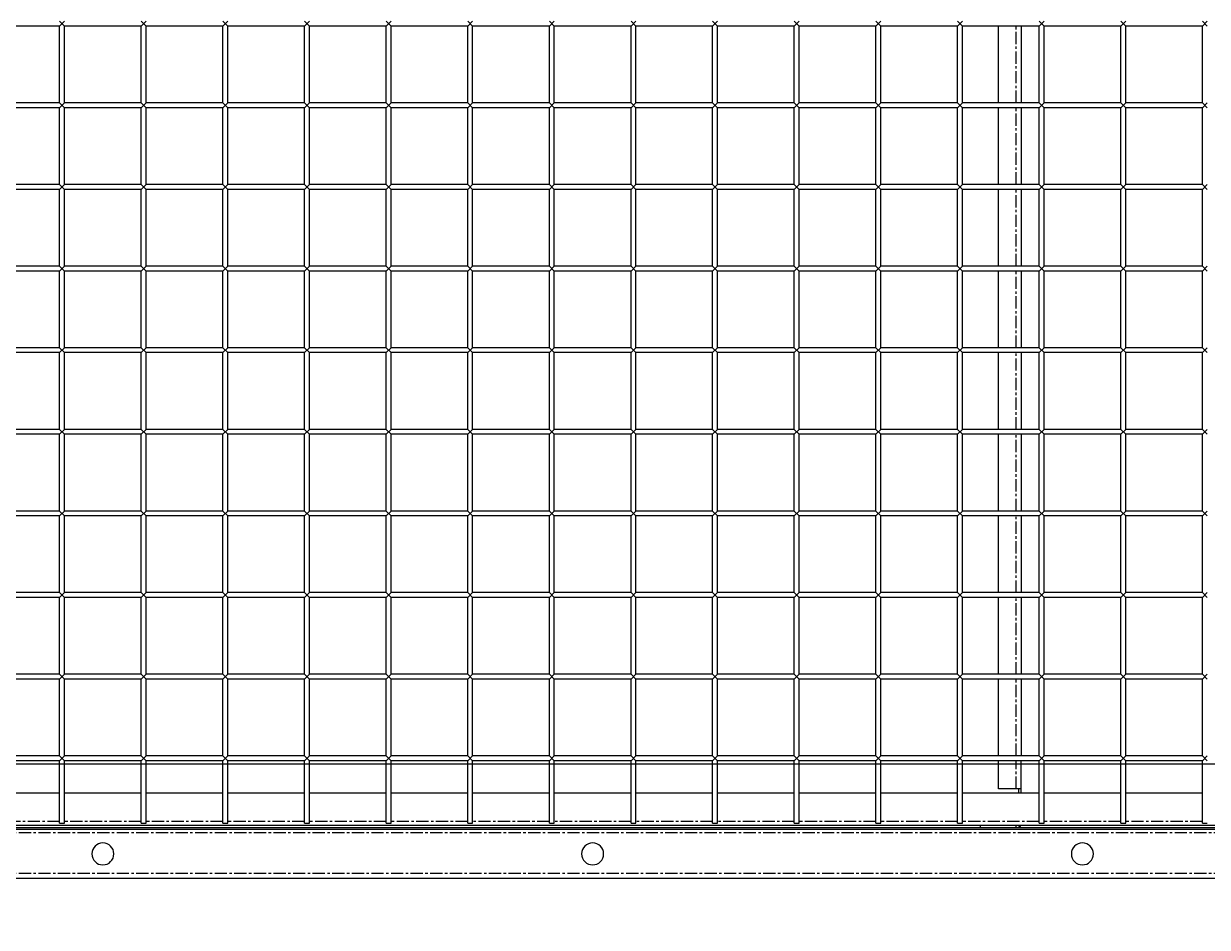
# Model space of a CAD drawing. Header units: millimetres. Extents: x -198529 to 244266, y -64 to 158464.
# Drawn here: x -164007 to -163282, y 96363 to 96917 of the extents above; entities that cross this region are included whole.
import ezdxf

# ---------------------------------------------------------------- set-up
doc = ezdxf.new("R2010")
doc.units = ezdxf.units.MM
doc.linetypes.add('CENTER', pattern=[12, 7.5, -1.5, 1.5, -1.5])
doc.layers.add('0-DCC', color=30, linetype='Continuous')
doc.layers.add('0-DCC-STRUC', color=180, linetype='Continuous')

# ---------------------------------------------------------------- blocks, each defined once
blk = doc.blocks.new('DCC2850x1800(右)')
at = {"color": 0, "linetype": 'Continuous'}
for p, q in [((63292.5, -73953.48), (63289.5, -73956.48)), ((63292.5, -73956.48), (63289.5, -73953.48)), ((63292.5, -73956.48), (63339.5, -73956.48)), ((63292.5, -74003.48), (63292.5, -73956.48)), ((63342.5, -73953.48), (63339.5, -73956.48)), ((63342.5, -73956.48), (63339.5, -73953.48)), ((63339.5, -74003.48), (63339.5, -73956.48)), ((63342.5, -73956.48), (63389.5, -73956.48)), ((63342.5, -74003.48), (63342.5, -73956.48)), ((63392.5, -73953.48), (63389.5, -73956.48)), ((63392.5, -73956.48), (63389.5, -73953.48)), ((63389.5, -74003.48), (63389.5, -73956.48)), ((63392.5, -73956.48), (63439.5, -73956.48)), ((63392.5, -74003.48), (63392.5, -73956.48)), ((63403.5, -73956.48), (63403.5, -74003.48)), ((63417.5, -74003.48), (63417.5, -73956.48)), ((63442.5, -73953.48), (63439.5, -73956.48)), ((63442.5, -73956.48), (63439.5, -73953.48)), ((63439.5, -74003.48), (63439.5, -73956.48)), ((63442.5, -73956.48), (63489.5, -73956.48)), ((63442.5, -74003.48), (63442.5, -73956.48)), ((63492.5, -73953.48), (63489.5, -73956.48)), ((63492.5, -73956.48), (63489.5, -73953.48)), ((63489.5, -74003.48), (63489.5, -73956.48)), ((63492.5, -73956.48), (63539.5, -73956.48)), ((63492.5, -74003.48), (63492.5, -73956.48)), ((63542.5, -73953.48), (63539.5, -73956.48)), ((63542.5, -73956.48), (63539.5, -73953.48)), ((63539.5, -74003.48), (63539.5, -73956.48)), ((63542.5, -73956.48), (63589.5, -73956.48)), ((63542.5, -74003.48), (63542.5, -73956.48)), ((63592.5, -73953.48), (63589.5, -73956.48)), ((63592.5, -73956.48), (63589.5, -73953.48)), ((63589.5, -74003.48), (63589.5, -73956.48)), ((63592.5, -73956.48), (63639.5, -73956.48)), ((63592.5, -74003.48), (63592.5, -73956.48)), ((63642.5, -73953.48), (63639.5, -73956.48)), ((63642.5, -73956.48), (63639.5, -73953.48)), ((63639.5, -74003.48), (63639.5, -73956.48)), ((63642.5, -73956.48), (63689.5, -73956.48)), ((63642.5, -74003.48), (63642.5, -73956.48)), ((63692.5, -73953.48), (63689.5, -73956.48)), ((63692.5, -73956.48), (63689.5, -73953.48)), ((63689.5, -74003.48), (63689.5, -73956.48)), ((63692.5, -73956.48), (63739.5, -73956.48)), ((63692.5, -74003.48), (63692.5, -73956.48)), ((63742.5, -73953.48), (63739.5, -73956.48)), ((63742.5, -73956.48), (63739.5, -73953.48)), ((63739.5, -74003.48), (63739.5, -73956.48)), ((63742.5, -73956.48), (63789.5, -73956.48)), ((63742.5, -74003.48), (63742.5, -73956.48)), ((63792.5, -73953.48), (63789.5, -73956.48)), ((63792.5, -73956.48), (63789.5, -73953.48)), ((63789.5, -74003.48), (63789.5, -73956.48)), ((63792.5, -73956.48), (63839.5, -73956.48)), ((63792.5, -74003.48), (63792.5, -73956.48)), ((63842.5, -73953.48), (63839.5, -73956.48)), ((63842.5, -73956.48), (63839.5, -73953.48)), ((63839.5, -74003.48), (63839.5, -73956.48)), ((63842.5, -73956.48), (63889.5, -73956.48)), ((63842.5, -74003.48), (63842.5, -73956.48)), ((63892.5, -73953.48), (63889.5, -73956.48)), ((63892.5, -73956.48), (63889.5, -73953.48)), ((63889.5, -74003.48), (63889.5, -73956.48)), ((63892.5, -73956.48), (63939.5, -73956.48)), ((63892.5, -74003.48), (63892.5, -73956.48)), ((63942.5, -73953.48), (63939.5, -73956.48)), ((63942.5, -73956.48), (63939.5, -73953.48)), ((63939.5, -74003.48), (63939.5, -73956.48)), ((63942.5, -73956.48), (63989.5, -73956.48)), ((63942.5, -74003.48), (63942.5, -73956.48)), ((63992.5, -73953.48), (63989.5, -73956.48)), ((63992.5, -73956.48), (63989.5, -73953.48)), ((63989.5, -74003.48), (63989.5, -73956.48)), ((63992.5, -73956.48), (64039.5, -73956.48)), ((63992.5, -74003.48), (63992.5, -73956.48)), ((63292.5, -74003.48), (63289.5, -74006.48)), ((63292.5, -74006.48), (63289.5, -74003.48)), ((63292.5, -74003.48), (63339.5, -74003.48)), ((63292.5, -74006.48), (63339.5, -74006.48)), ((63292.5, -74053.48), (63292.5, -74006.48)), ((63342.5, -74003.48), (63339.5, -74006.48)), ((63342.5, -74006.48), (63339.5, -74003.48)), ((63339.5, -74053.48), (63339.5, -74006.48)), ((63342.5, -74003.48), (63389.5, -74003.48)), ((63342.5, -74006.48), (63389.5, -74006.48)), ((63342.5, -74053.48), (63342.5, -74006.48)), ((63392.5, -74003.48), (63389.5, -74006.48)), ((63392.5, -74006.48), (63389.5, -74003.48)), ((63389.5, -74053.48), (63389.5, -74006.48)), ((63392.5, -74003.48), (63439.5, -74003.48)), ((63392.5, -74006.48), (63439.5, -74006.48)), ((63392.5, -74053.48), (63392.5, -74006.48)), ((63403.5, -74006.48), (63403.5, -74053.48)), ((63417.5, -74053.48), (63417.5, -74006.48)), ((63442.5, -74003.48), (63439.5, -74006.48)), ((63442.5, -74006.48), (63439.5, -74003.48)), ((63439.5, -74053.48), (63439.5, -74006.48)), ((63442.5, -74003.48), (63489.5, -74003.48)), ((63442.5, -74006.48), (63489.5, -74006.48)), ((63442.5, -74053.48), (63442.5, -74006.48)), ((63492.5, -74003.48), (63489.5, -74006.48)), ((63492.5, -74006.48), (63489.5, -74003.48)), ((63489.5, -74053.48), (63489.5, -74006.48)), ((63492.5, -74003.48), (63539.5, -74003.48)), ((63492.5, -74006.48), (63539.5, -74006.48)), ((63492.5, -74053.48), (63492.5, -74006.48)), ((63542.5, -74003.48), (63539.5, -74006.48)), ((63542.5, -74006.48), (63539.5, -74003.48)), ((63539.5, -74053.48), (63539.5, -74006.48)), ((63542.5, -74003.48), (63589.5, -74003.48)), ((63542.5, -74006.48), (63589.5, -74006.48)), ((63542.5, -74053.48), (63542.5, -74006.48)), ((63592.5, -74003.48), (63589.5, -74006.48)), ((63592.5, -74006.48), (63589.5, -74003.48)), ((63589.5, -74053.48), (63589.5, -74006.48)), ((63592.5, -74003.48), (63639.5, -74003.48)), ((63592.5, -74006.48), (63639.5, -74006.48)), ((63592.5, -74053.48), (63592.5, -74006.48)), ((63642.5, -74003.48), (63639.5, -74006.48)), ((63642.5, -74006.48), (63639.5, -74003.48)), ((63639.5, -74053.48), (63639.5, -74006.48)), ((63642.5, -74003.48), (63689.5, -74003.48)), ((63642.5, -74006.48), (63689.5, -74006.48)), ((63642.5, -74053.48), (63642.5, -74006.48)), ((63692.5, -74003.48), (63689.5, -74006.48)), ((63692.5, -74006.48), (63689.5, -74003.48)), ((63689.5, -74053.48), (63689.5, -74006.48)), ((63692.5, -74003.48), (63739.5, -74003.48)), ((63692.5, -74006.48), (63739.5, -74006.48)), ((63692.5, -74053.48), (63692.5, -74006.48)), ((63742.5, -74003.48), (63739.5, -74006.48)), ((63742.5, -74006.48), (63739.5, -74003.48)), ((63739.5, -74053.48), (63739.5, -74006.48)), ((63742.5, -74003.48), (63789.5, -74003.48)), ((63742.5, -74006.48), (63789.5, -74006.48)), ((63742.5, -74053.48), (63742.5, -74006.48)), ((63792.5, -74003.48), (63789.5, -74006.48)), ((63792.5, -74006.48), (63789.5, -74003.48)), ((63789.5, -74053.48), (63789.5, -74006.48)), ((63792.5, -74003.48), (63839.5, -74003.48)), ((63792.5, -74006.48), (63839.5, -74006.48)), ((63792.5, -74053.48), (63792.5, -74006.48)), ((63842.5, -74003.48), (63839.5, -74006.48)), ((63842.5, -74006.48), (63839.5, -74003.48)), ((63839.5, -74053.48), (63839.5, -74006.48)), ((63842.5, -74003.48), (63889.5, -74003.48)), ((63842.5, -74006.48), (63889.5, -74006.48)), ((63842.5, -74053.48), (63842.5, -74006.48)), ((63892.5, -74003.48), (63889.5, -74006.48)), ((63892.5, -74006.48), (63889.5, -74003.48)), ((63889.5, -74053.48), (63889.5, -74006.48)), ((63892.5, -74003.48), (63939.5, -74003.48)), ((63892.5, -74006.48), (63939.5, -74006.48)), ((63892.5, -74053.48), (63892.5, -74006.48)), ((63942.5, -74003.48), (63939.5, -74006.48)), ((63942.5, -74006.48), (63939.5, -74003.48)), ((63939.5, -74053.48), (63939.5, -74006.48)), ((63942.5, -74003.48), (63989.5, -74003.48)), ((63942.5, -74006.48), (63989.5, -74006.48)), ((63942.5, -74053.48), (63942.5, -74006.48)), ((63992.5, -74003.48), (63989.5, -74006.48)), ((63992.5, -74006.48), (63989.5, -74003.48)), ((63989.5, -74053.48), (63989.5, -74006.48)), ((63992.5, -74003.48), (64039.5, -74003.48)), ((63992.5, -74006.48), (64039.5, -74006.48)), ((63992.5, -74053.48), (63992.5, -74006.48)), ((63292.5, -74053.48), (63289.5, -74056.48)), ((63292.5, -74056.48), (63289.5, -74053.48)), ((63292.5, -74053.48), (63339.5, -74053.48)), ((63292.5, -74056.48), (63339.5, -74056.48)), ((63292.5, -74103.48), (63292.5, -74056.48)), ((63342.5, -74053.48), (63339.5, -74056.48)), ((63342.5, -74056.48), (63339.5, -74053.48)), ((63339.5, -74103.48), (63339.5, -74056.48)), ((63342.5, -74053.48), (63389.5, -74053.48)), ((63342.5, -74056.48), (63389.5, -74056.48)), ((63342.5, -74103.48), (63342.5, -74056.48)), ((63392.5, -74053.48), (63389.5, -74056.48)), ((63392.5, -74056.48), (63389.5, -74053.48)), ((63389.5, -74103.48), (63389.5, -74056.48)), ((63392.5, -74053.48), (63439.5, -74053.48)), ((63392.5, -74056.48), (63439.5, -74056.48)), ((63392.5, -74103.48), (63392.5, -74056.48)), ((63403.5, -74056.48), (63403.5, -74103.48)), ((63417.5, -74103.48), (63417.5, -74056.48)), ((63442.5, -74053.48), (63439.5, -74056.48)), ((63442.5, -74056.48), (63439.5, -74053.48)), ((63439.5, -74103.48), (63439.5, -74056.48)), ((63442.5, -74053.48), (63489.5, -74053.48)), ((63442.5, -74056.48), (63489.5, -74056.48)), ((63442.5, -74103.48), (63442.5, -74056.48)), ((63492.5, -74053.48), (63489.5, -74056.48)), ((63492.5, -74056.48), (63489.5, -74053.48)), ((63489.5, -74103.48), (63489.5, -74056.48)), ((63492.5, -74053.48), (63539.5, -74053.48)), ((63492.5, -74056.48), (63539.5, -74056.48)), ((63492.5, -74103.48), (63492.5, -74056.48)), ((63542.5, -74053.48), (63539.5, -74056.48)), ((63542.5, -74056.48), (63539.5, -74053.48)), ((63539.5, -74103.48), (63539.5, -74056.48)), ((63542.5, -74053.48), (63589.5, -74053.48)), ((63542.5, -74056.48), (63589.5, -74056.48)), ((63542.5, -74103.48), (63542.5, -74056.48)), ((63592.5, -74053.48), (63589.5, -74056.48)), ((63592.5, -74056.48), (63589.5, -74053.48)), ((63589.5, -74103.48), (63589.5, -74056.48)), ((63592.5, -74053.48), (63639.5, -74053.48)), ((63592.5, -74056.48), (63639.5, -74056.48)), ((63592.5, -74103.48), (63592.5, -74056.48)), ((63642.5, -74053.48), (63639.5, -74056.48)), ((63642.5, -74056.48), (63639.5, -74053.48)), ((63639.5, -74103.48), (63639.5, -74056.48)), ((63642.5, -74053.48), (63689.5, -74053.48)), ((63642.5, -74056.48), (63689.5, -74056.48)), ((63642.5, -74103.48), (63642.5, -74056.48)), ((63692.5, -74053.48), (63689.5, -74056.48)), ((63692.5, -74056.48), (63689.5, -74053.48)), ((63689.5, -74103.48), (63689.5, -74056.48)), ((63692.5, -74053.48), (63739.5, -74053.48)), ((63692.5, -74056.48), (63739.5, -74056.48)), ((63692.5, -74103.48), (63692.5, -74056.48)), ((63742.5, -74053.48), (63739.5, -74056.48)), ((63742.5, -74056.48), (63739.5, -74053.48)), ((63739.5, -74103.48), (63739.5, -74056.48)), ((63742.5, -74053.48), (63789.5, -74053.48)), ((63742.5, -74056.48), (63789.5, -74056.48)), ((63742.5, -74103.48), (63742.5, -74056.48)), ((63792.5, -74053.48), (63789.5, -74056.48)), ((63792.5, -74056.48), (63789.5, -74053.48)), ((63789.5, -74103.48), (63789.5, -74056.48)), ((63792.5, -74053.48), (63839.5, -74053.48)), ((63792.5, -74056.48), (63839.5, -74056.48)), ((63792.5, -74103.48), (63792.5, -74056.48)), ((63842.5, -74053.48), (63839.5, -74056.48)), ((63842.5, -74056.48), (63839.5, -74053.48)), ((63839.5, -74103.48), (63839.5, -74056.48)), ((63842.5, -74053.48), (63889.5, -74053.48)), ((63842.5, -74056.48), (63889.5, -74056.48)), ((63842.5, -74103.48), (63842.5, -74056.48)), ((63892.5, -74053.48), (63889.5, -74056.48)), ((63892.5, -74056.48), (63889.5, -74053.48)), ((63889.5, -74103.48), (63889.5, -74056.48)), ((63892.5, -74053.48), (63939.5, -74053.48)), ((63892.5, -74056.48), (63939.5, -74056.48)), ((63892.5, -74103.48), (63892.5, -74056.48)), ((63942.5, -74053.48), (63939.5, -74056.48)), ((63942.5, -74056.48), (63939.5, -74053.48)), ((63939.5, -74103.48), (63939.5, -74056.48)), ((63942.5, -74053.48), (63989.5, -74053.48)), ((63942.5, -74056.48), (63989.5, -74056.48)), ((63942.5, -74103.48), (63942.5, -74056.48)), ((63992.5, -74053.48), (63989.5, -74056.48)), ((63992.5, -74056.48), (63989.5, -74053.48)), ((63989.5, -74103.48), (63989.5, -74056.48)), ((63992.5, -74053.48), (64039.5, -74053.48)), ((63992.5, -74056.48), (64039.5, -74056.48)), ((63992.5, -74103.48), (63992.5, -74056.48)), ((63292.5, -74103.48), (63289.5, -74106.48)), ((63292.5, -74106.48), (63289.5, -74103.48)), ((63292.5, -74103.48), (63339.5, -74103.48)), ((63292.5, -74106.48), (63339.5, -74106.48)), ((63292.5, -74153.48), (63292.5, -74106.48)), ((63342.5, -74103.48), (63339.5, -74106.48)), ((63342.5, -74106.48), (63339.5, -74103.48)), ((63339.5, -74153.48), (63339.5, -74106.48)), ((63342.5, -74103.48), (63389.5, -74103.48)), ((63342.5, -74106.48), (63389.5, -74106.48)), ((63342.5, -74153.48), (63342.5, -74106.48)), ((63392.5, -74103.48), (63389.5, -74106.48)), ((63392.5, -74106.48), (63389.5, -74103.48)), ((63389.5, -74153.48), (63389.5, -74106.48)), ((63392.5, -74103.48), (63439.5, -74103.48)), ((63392.5, -74106.48), (63439.5, -74106.48)), ((63392.5, -74153.48), (63392.5, -74106.48)), ((63403.5, -74106.48), (63403.5, -74153.48)), ((63417.5, -74153.48), (63417.5, -74106.48)), ((63442.5, -74103.48), (63439.5, -74106.48)), ((63442.5, -74106.48), (63439.5, -74103.48)), ((63439.5, -74153.48), (63439.5, -74106.48)), ((63442.5, -74103.48), (63489.5, -74103.48)), ((63442.5, -74106.48), (63489.5, -74106.48)), ((63442.5, -74153.48), (63442.5, -74106.48)), ((63492.5, -74103.48), (63489.5, -74106.48)), ((63492.5, -74106.48), (63489.5, -74103.48)), ((63489.5, -74153.48), (63489.5, -74106.48)), ((63492.5, -74103.48), (63539.5, -74103.48)), ((63492.5, -74106.48), (63539.5, -74106.48)), ((63492.5, -74153.48), (63492.5, -74106.48)), ((63542.5, -74103.48), (63539.5, -74106.48)), ((63542.5, -74106.48), (63539.5, -74103.48)), ((63539.5, -74153.48), (63539.5, -74106.48)), ((63542.5, -74103.48), (63589.5, -74103.48)), ((63542.5, -74106.48), (63589.5, -74106.48)), ((63542.5, -74153.48), (63542.5, -74106.48)), ((63592.5, -74103.48), (63589.5, -74106.48)), ((63592.5, -74106.48), (63589.5, -74103.48)), ((63589.5, -74153.48), (63589.5, -74106.48)), ((63592.5, -74103.48), (63639.5, -74103.48)), ((63592.5, -74106.48), (63639.5, -74106.48)), ((63592.5, -74153.48), (63592.5, -74106.48)), ((63642.5, -74103.48), (63639.5, -74106.48)), ((63642.5, -74106.48), (63639.5, -74103.48)), ((63639.5, -74153.48), (63639.5, -74106.48)), ((63642.5, -74103.48), (63689.5, -74103.48)), ((63642.5, -74106.48), (63689.5, -74106.48)), ((63642.5, -74153.48), (63642.5, -74106.48)), ((63692.5, -74103.48), (63689.5, -74106.48)), ((63692.5, -74106.48), (63689.5, -74103.48)), ((63689.5, -74153.48), (63689.5, -74106.48)), ((63692.5, -74103.48), (63739.5, -74103.48)), ((63692.5, -74106.48), (63739.5, -74106.48)), ((63692.5, -74153.48), (63692.5, -74106.48)), ((63742.5, -74103.48), (63739.5, -74106.48)), ((63742.5, -74106.48), (63739.5, -74103.48)), ((63739.5, -74153.48), (63739.5, -74106.48)), ((63742.5, -74103.48), (63789.5, -74103.48)), ((63742.5, -74106.48), (63789.5, -74106.48)), ((63742.5, -74153.48), (63742.5, -74106.48)), ((63792.5, -74103.48), (63789.5, -74106.48)), ((63792.5, -74106.48), (63789.5, -74103.48)), ((63789.5, -74153.48), (63789.5, -74106.48)), ((63792.5, -74103.48), (63839.5, -74103.48)), ((63792.5, -74106.48), (63839.5, -74106.48)), ((63792.5, -74153.48), (63792.5, -74106.48)), ((63842.5, -74103.48), (63839.5, -74106.48)), ((63842.5, -74106.48), (63839.5, -74103.48)), ((63839.5, -74153.48), (63839.5, -74106.48)), ((63842.5, -74103.48), (63889.5, -74103.48)), ((63842.5, -74106.48), (63889.5, -74106.48)), ((63842.5, -74153.48), (63842.5, -74106.48)), ((63892.5, -74103.48), (63889.5, -74106.48)), ((63892.5, -74106.48), (63889.5, -74103.48)), ((63889.5, -74153.48), (63889.5, -74106.48)), ((63892.5, -74103.48), (63939.5, -74103.48)), ((63892.5, -74106.48), (63939.5, -74106.48)), ((63892.5, -74153.48), (63892.5, -74106.48)), ((63942.5, -74103.48), (63939.5, -74106.48)), ((63942.5, -74106.48), (63939.5, -74103.48)), ((63939.5, -74153.48), (63939.5, -74106.48)), ((63942.5, -74103.48), (63989.5, -74103.48)), ((63942.5, -74106.48), (63989.5, -74106.48)), ((63942.5, -74153.48), (63942.5, -74106.48)), ((63992.5, -74103.48), (63989.5, -74106.48)), ((63992.5, -74106.48), (63989.5, -74103.48)), ((63989.5, -74153.48), (63989.5, -74106.48)), ((63992.5, -74103.48), (64039.5, -74103.48)), ((63992.5, -74106.48), (64039.5, -74106.48)), ((63992.5, -74153.48), (63992.5, -74106.48)), ((63292.5, -74153.48), (63289.5, -74156.48)), ((63292.5, -74156.48), (63289.5, -74153.48)), ((63292.5, -74153.48), (63339.5, -74153.48)), ((63292.5, -74156.48), (63339.5, -74156.48)), ((63292.5, -74203.48), (63292.5, -74156.48)), ((63342.5, -74153.48), (63339.5, -74156.48)), ((63342.5, -74156.48), (63339.5, -74153.48)), ((63339.5, -74203.48), (63339.5, -74156.48)), ((63342.5, -74153.48), (63389.5, -74153.48)), ((63342.5, -74156.48), (63389.5, -74156.48)), ((63342.5, -74203.48), (63342.5, -74156.48)), ((63392.5, -74153.48), (63389.5, -74156.48)), ((63392.5, -74156.48), (63389.5, -74153.48)), ((63389.5, -74203.48), (63389.5, -74156.48)), ((63392.5, -74153.48), (63439.5, -74153.48)), ((63392.5, -74156.48), (63439.5, -74156.48)), ((63392.5, -74203.48), (63392.5, -74156.48)), ((63403.5, -74156.48), (63403.5, -74203.48)), ((63417.5, -74203.48), (63417.5, -74156.48)), ((63442.5, -74153.48), (63439.5, -74156.48)), ((63442.5, -74156.48), (63439.5, -74153.48)), ((63439.5, -74203.48), (63439.5, -74156.48)), ((63442.5, -74153.48), (63489.5, -74153.48)), ((63442.5, -74156.48), (63489.5, -74156.48)), ((63442.5, -74203.48), (63442.5, -74156.48)), ((63492.5, -74153.48), (63489.5, -74156.48)), ((63492.5, -74156.48), (63489.5, -74153.48)), ((63489.5, -74203.48), (63489.5, -74156.48)), ((63492.5, -74153.48), (63539.5, -74153.48)), ((63492.5, -74156.48), (63539.5, -74156.48)), ((63492.5, -74203.48), (63492.5, -74156.48)), ((63542.5, -74153.48), (63539.5, -74156.48)), ((63542.5, -74156.48), (63539.5, -74153.48)), ((63539.5, -74203.48), (63539.5, -74156.48)), ((63542.5, -74153.48), (63589.5, -74153.48)), ((63542.5, -74156.48), (63589.5, -74156.48)), ((63542.5, -74203.48), (63542.5, -74156.48)), ((63592.5, -74153.48), (63589.5, -74156.48)), ((63592.5, -74156.48), (63589.5, -74153.48)), ((63589.5, -74203.48), (63589.5, -74156.48)), ((63592.5, -74153.48), (63639.5, -74153.48)), ((63592.5, -74156.48), (63639.5, -74156.48)), ((63592.5, -74203.48), (63592.5, -74156.48)), ((63642.5, -74153.48), (63639.5, -74156.48)), ((63642.5, -74156.48), (63639.5, -74153.48)), ((63639.5, -74203.48), (63639.5, -74156.48)), ((63642.5, -74153.48), (63689.5, -74153.48)), ((63642.5, -74156.48), (63689.5, -74156.48)), ((63642.5, -74203.48), (63642.5, -74156.48)), ((63692.5, -74153.48), (63689.5, -74156.48)), ((63692.5, -74156.48), (63689.5, -74153.48)), ((63689.5, -74203.48), (63689.5, -74156.48)), ((63692.5, -74153.48), (63739.5, -74153.48)), ((63692.5, -74156.48), (63739.5, -74156.48)), ((63692.5, -74203.48), (63692.5, -74156.48)), ((63742.5, -74153.48), (63739.5, -74156.48)), ((63742.5, -74156.48), (63739.5, -74153.48)), ((63739.5, -74203.48), (63739.5, -74156.48)), ((63742.5, -74153.48), (63789.5, -74153.48)), ((63742.5, -74156.48), (63789.5, -74156.48)), ((63742.5, -74203.48), (63742.5, -74156.48)), ((63792.5, -74153.48), (63789.5, -74156.48)), ((63792.5, -74156.48), (63789.5, -74153.48)), ((63789.5, -74203.48), (63789.5, -74156.48)), ((63792.5, -74153.48), (63839.5, -74153.48)), ((63792.5, -74156.48), (63839.5, -74156.48)), ((63792.5, -74203.48), (63792.5, -74156.48)), ((63842.5, -74153.48), (63839.5, -74156.48)), ((63842.5, -74156.48), (63839.5, -74153.48)), ((63839.5, -74203.48), (63839.5, -74156.48)), ((63842.5, -74153.48), (63889.5, -74153.48)), ((63842.5, -74156.48), (63889.5, -74156.48)), ((63842.5, -74203.48), (63842.5, -74156.48)), ((63892.5, -74153.48), (63889.5, -74156.48)), ((63892.5, -74156.48), (63889.5, -74153.48)), ((63889.5, -74203.48), (63889.5, -74156.48)), ((63892.5, -74153.48), (63939.5, -74153.48)), ((63892.5, -74156.48), (63939.5, -74156.48)), ((63892.5, -74203.48), (63892.5, -74156.48)), ((63942.5, -74153.48), (63939.5, -74156.48)), ((63942.5, -74156.48), (63939.5, -74153.48)), ((63939.5, -74203.48), (63939.5, -74156.48)), ((63942.5, -74153.48), (63989.5, -74153.48)), ((63942.5, -74156.48), (63989.5, -74156.48)), ((63942.5, -74203.48), (63942.5, -74156.48)), ((63992.5, -74153.48), (63989.5, -74156.48)), ((63992.5, -74156.48), (63989.5, -74153.48)), ((63989.5, -74203.48), (63989.5, -74156.48)), ((63992.5, -74153.48), (64039.5, -74153.48)), ((63992.5, -74156.48), (64039.5, -74156.48)), ((63992.5, -74203.48), (63992.5, -74156.48)), ((63292.5, -74203.48), (63289.5, -74206.48)), ((63292.5, -74206.48), (63289.5, -74203.48)), ((63292.5, -74203.48), (63339.5, -74203.48)), ((63342.5, -74203.48), (63339.5, -74206.48)), ((63342.5, -74206.48), (63339.5, -74203.48)), ((63342.5, -74203.48), (63389.5, -74203.48)), ((63392.5, -74203.48), (63389.5, -74206.48)), ((63392.5, -74206.48), (63389.5, -74203.48)), ((63392.5, -74203.48), (63439.5, -74203.48)), ((63442.5, -74203.48), (63439.5, -74206.48)), ((63442.5, -74206.48), (63439.5, -74203.48)), ((63442.5, -74203.48), (63489.5, -74203.48)), ((63492.5, -74203.48), (63489.5, -74206.48)), ((63492.5, -74206.48), (63489.5, -74203.48)), ((63492.5, -74203.48), (63539.5, -74203.48)), ((63542.5, -74203.48), (63539.5, -74206.48)), ((63542.5, -74206.48), (63539.5, -74203.48)), ((63542.5, -74203.48), (63589.5, -74203.48)), ((63592.5, -74203.48), (63589.5, -74206.48)), ((63592.5, -74206.48), (63589.5, -74203.48)), ((63592.5, -74203.48), (63639.5, -74203.48)), ((63642.5, -74203.48), (63639.5, -74206.48)), ((63642.5, -74206.48), (63639.5, -74203.48)), ((63642.5, -74203.48), (63689.5, -74203.48)), ((63692.5, -74203.48), (63689.5, -74206.48)), ((63692.5, -74206.48), (63689.5, -74203.48)), ((63692.5, -74203.48), (63739.5, -74203.48)), ((63742.5, -74203.48), (63739.5, -74206.48)), ((63742.5, -74206.48), (63739.5, -74203.48)), ((63742.5, -74203.48), (63789.5, -74203.48)), ((63792.5, -74203.48), (63789.5, -74206.48)), ((63792.5, -74206.48), (63789.5, -74203.48)), ((63792.5, -74203.48), (63839.5, -74203.48)), ((63842.5, -74203.48), (63839.5, -74206.48)), ((63842.5, -74206.48), (63839.5, -74203.48)), ((63842.5, -74203.48), (63889.5, -74203.48)), ((63892.5, -74203.48), (63889.5, -74206.48)), ((63892.5, -74206.48), (63889.5, -74203.48)), ((63892.5, -74203.48), (63939.5, -74203.48)), ((63942.5, -74203.48), (63939.5, -74206.48)), ((63942.5, -74206.48), (63939.5, -74203.48)), ((63942.5, -74203.48), (63989.5, -74203.48)), ((63992.5, -74203.48), (63989.5, -74206.48)), ((63992.5, -74206.48), (63989.5, -74203.48)), ((63992.5, -74203.48), (64039.5, -74203.48)), ((63292.5, -74206.48), (63339.5, -74206.48)), ((63292.5, -74253.48), (63292.5, -74206.48)), ((63339.5, -74253.48), (63339.5, -74206.48)), ((63342.5, -74206.48), (63389.5, -74206.48)), ((63342.5, -74253.48), (63342.5, -74206.48)), ((63389.5, -74253.48), (63389.5, -74206.48)), ((63392.5, -74206.48), (63439.5, -74206.48)), ((63392.5, -74253.48), (63392.5, -74206.48)), ((63403.5, -74206.48), (63403.5, -74253.48)), ((63417.5, -74253.48), (63417.5, -74206.48)), ((63439.5, -74253.48), (63439.5, -74206.48)), ((63442.5, -74206.48), (63489.5, -74206.48)), ((63442.5, -74253.48), (63442.5, -74206.48)), ((63489.5, -74253.48), (63489.5, -74206.48)), ((63492.5, -74206.48), (63539.5, -74206.48)), ((63492.5, -74253.48), (63492.5, -74206.48)), ((63539.5, -74253.48), (63539.5, -74206.48)), ((63542.5, -74206.48), (63589.5, -74206.48)), ((63542.5, -74253.48), (63542.5, -74206.48)), ((63589.5, -74253.48), (63589.5, -74206.48)), ((63592.5, -74206.48), (63639.5, -74206.48)), ((63592.5, -74253.48), (63592.5, -74206.48)), ((63639.5, -74253.48), (63639.5, -74206.48)), ((63642.5, -74206.48), (63689.5, -74206.48)), ((63642.5, -74253.48), (63642.5, -74206.48)), ((63689.5, -74253.48), (63689.5, -74206.48)), ((63692.5, -74206.48), (63739.5, -74206.48)), ((63692.5, -74253.48), (63692.5, -74206.48)), ((63739.5, -74253.48), (63739.5, -74206.48)), ((63742.5, -74206.48), (63789.5, -74206.48)), ((63742.5, -74253.48), (63742.5, -74206.48)), ((63789.5, -74253.48), (63789.5, -74206.48)), ((63792.5, -74206.48), (63839.5, -74206.48)), ((63792.5, -74253.48), (63792.5, -74206.48)), ((63839.5, -74253.48), (63839.5, -74206.48)), ((63842.5, -74206.48), (63889.5, -74206.48)), ((63842.5, -74253.48), (63842.5, -74206.48)), ((63889.5, -74253.48), (63889.5, -74206.48)), ((63892.5, -74206.48), (63939.5, -74206.48)), ((63892.5, -74253.48), (63892.5, -74206.48)), ((63939.5, -74253.48), (63939.5, -74206.48)), ((63942.5, -74206.48), (63989.5, -74206.48)), ((63942.5, -74253.48), (63942.5, -74206.48)), ((63989.5, -74253.48), (63989.5, -74206.48)), ((63992.5, -74206.48), (64039.5, -74206.48)), ((63992.5, -74253.48), (63992.5, -74206.48)), ((63292.5, -74253.48), (63289.5, -74256.48)), ((63292.5, -74256.48), (63289.5, -74253.48)), ((63292.5, -74253.48), (63339.5, -74253.48)), ((63342.5, -74253.48), (63339.5, -74256.48)), ((63342.5, -74256.48), (63339.5, -74253.48)), ((63342.5, -74253.48), (63389.5, -74253.48)), ((63392.5, -74253.48), (63389.5, -74256.48)), ((63392.5, -74256.48), (63389.5, -74253.48)), ((63392.5, -74253.48), (63439.5, -74253.48)), ((63442.5, -74253.48), (63439.5, -74256.48)), ((63442.5, -74256.48), (63439.5, -74253.48)), ((63442.5, -74253.48), (63489.5, -74253.48)), ((63492.5, -74253.48), (63489.5, -74256.48)), ((63492.5, -74256.48), (63489.5, -74253.48)), ((63492.5, -74253.48), (63539.5, -74253.48)), ((63542.5, -74253.48), (63539.5, -74256.48)), ((63542.5, -74256.48), (63539.5, -74253.48)), ((63542.5, -74253.48), (63589.5, -74253.48)), ((63592.5, -74253.48), (63589.5, -74256.48)), ((63592.5, -74256.48), (63589.5, -74253.48)), ((63592.5, -74253.48), (63639.5, -74253.48)), ((63642.5, -74253.48), (63639.5, -74256.48)), ((63642.5, -74256.48), (63639.5, -74253.48)), ((63642.5, -74253.48), (63689.5, -74253.48)), ((63692.5, -74253.48), (63689.5, -74256.48)), ((63692.5, -74256.48), (63689.5, -74253.48)), ((63692.5, -74253.48), (63739.5, -74253.48)), ((63742.5, -74253.48), (63739.5, -74256.48)), ((63742.5, -74256.48), (63739.5, -74253.48)), ((63742.5, -74253.48), (63789.5, -74253.48)), ((63792.5, -74253.48), (63789.5, -74256.48)), ((63792.5, -74256.48), (63789.5, -74253.48)), ((63792.5, -74253.48), (63839.5, -74253.48)), ((63842.5, -74253.48), (63839.5, -74256.48)), ((63842.5, -74256.48), (63839.5, -74253.48)), ((63842.5, -74253.48), (63889.5, -74253.48)), ((63892.5, -74253.48), (63889.5, -74256.48)), ((63892.5, -74256.48), (63889.5, -74253.48)), ((63892.5, -74253.48), (63939.5, -74253.48)), ((63942.5, -74253.48), (63939.5, -74256.48)), ((63942.5, -74256.48), (63939.5, -74253.48)), ((63942.5, -74253.48), (63989.5, -74253.48)), ((63992.5, -74253.48), (63989.5, -74256.48)), ((63992.5, -74256.48), (63989.5, -74253.48)), ((63992.5, -74253.48), (64039.5, -74253.48)), ((63292.5, -74256.48), (63339.5, -74256.48)), ((63292.5, -74303.48), (63292.5, -74256.48)), ((63339.5, -74303.48), (63339.5, -74256.48)), ((63342.5, -74256.48), (63389.5, -74256.48)), ((63342.5, -74303.48), (63342.5, -74256.48)), ((63389.5, -74303.48), (63389.5, -74256.48)), ((63392.5, -74256.48), (63439.5, -74256.48)), ((63392.5, -74303.48), (63392.5, -74256.48)), ((63403.5, -74256.48), (63403.5, -74303.48)), ((63417.5, -74303.48), (63417.5, -74256.48)), ((63439.5, -74303.48), (63439.5, -74256.48)), ((63442.5, -74256.48), (63489.5, -74256.48)), ((63442.5, -74303.48), (63442.5, -74256.48)), ((63489.5, -74303.48), (63489.5, -74256.48)), ((63492.5, -74256.48), (63539.5, -74256.48)), ((63492.5, -74303.48), (63492.5, -74256.48)), ((63539.5, -74303.48), (63539.5, -74256.48)), ((63542.5, -74256.48), (63589.5, -74256.48)), ((63542.5, -74303.48), (63542.5, -74256.48)), ((63589.5, -74303.48), (63589.5, -74256.48)), ((63592.5, -74256.48), (63639.5, -74256.48)), ((63592.5, -74303.48), (63592.5, -74256.48)), ((63639.5, -74303.48), (63639.5, -74256.48)), ((63642.5, -74256.48), (63689.5, -74256.48)), ((63642.5, -74303.48), (63642.5, -74256.48)), ((63689.5, -74303.48), (63689.5, -74256.48)), ((63692.5, -74256.48), (63739.5, -74256.48)), ((63692.5, -74303.48), (63692.5, -74256.48)), ((63739.5, -74303.48), (63739.5, -74256.48)), ((63742.5, -74256.48), (63789.5, -74256.48)), ((63742.5, -74303.48), (63742.5, -74256.48)), ((63789.5, -74303.48), (63789.5, -74256.48)), ((63792.5, -74256.48), (63839.5, -74256.48)), ((63792.5, -74303.48), (63792.5, -74256.48)), ((63839.5, -74303.48), (63839.5, -74256.48)), ((63842.5, -74256.48), (63889.5, -74256.48)), ((63842.5, -74303.48), (63842.5, -74256.48)), ((63889.5, -74303.48), (63889.5, -74256.48)), ((63892.5, -74256.48), (63939.5, -74256.48)), ((63892.5, -74303.48), (63892.5, -74256.48)), ((63939.5, -74303.48), (63939.5, -74256.48)), ((63942.5, -74256.48), (63989.5, -74256.48)), ((63942.5, -74303.48), (63942.5, -74256.48)), ((63989.5, -74303.48), (63989.5, -74256.48)), ((63992.5, -74256.48), (64039.5, -74256.48)), ((63992.5, -74303.48), (63992.5, -74256.48)), ((63292.5, -74303.48), (63289.5, -74306.48)), ((63292.5, -74306.48), (63289.5, -74303.48)), ((63292.5, -74303.48), (63339.5, -74303.48)), ((63342.5, -74303.48), (63339.5, -74306.48)), ((63342.5, -74306.48), (63339.5, -74303.48)), ((63342.5, -74303.48), (63389.5, -74303.48)), ((63392.5, -74303.48), (63389.5, -74306.48)), ((63392.5, -74306.48), (63389.5, -74303.48)), ((63392.5, -74303.48), (63439.5, -74303.48)), ((63442.5, -74303.48), (63439.5, -74306.48)), ((63442.5, -74306.48), (63439.5, -74303.48)), ((63442.5, -74303.48), (63489.5, -74303.48)), ((63492.5, -74303.48), (63489.5, -74306.48)), ((63492.5, -74306.48), (63489.5, -74303.48)), ((63492.5, -74303.48), (63539.5, -74303.48)), ((63542.5, -74303.48), (63539.5, -74306.48)), ((63542.5, -74306.48), (63539.5, -74303.48)), ((63542.5, -74303.48), (63589.5, -74303.48)), ((63592.5, -74303.48), (63589.5, -74306.48)), ((63592.5, -74306.48), (63589.5, -74303.48)), ((63592.5, -74303.48), (63639.5, -74303.48)), ((63642.5, -74303.48), (63639.5, -74306.48)), ((63642.5, -74306.48), (63639.5, -74303.48)), ((63642.5, -74303.48), (63689.5, -74303.48)), ((63692.5, -74303.48), (63689.5, -74306.48)), ((63692.5, -74306.48), (63689.5, -74303.48)), ((63692.5, -74303.48), (63739.5, -74303.48)), ((63742.5, -74303.48), (63739.5, -74306.48)), ((63742.5, -74306.48), (63739.5, -74303.48)), ((63742.5, -74303.48), (63789.5, -74303.48)), ((63792.5, -74303.48), (63789.5, -74306.48)), ((63792.5, -74306.48), (63789.5, -74303.48)), ((63792.5, -74303.48), (63839.5, -74303.48)), ((63842.5, -74303.48), (63839.5, -74306.48)), ((63842.5, -74306.48), (63839.5, -74303.48)), ((63842.5, -74303.48), (63889.5, -74303.48)), ((63892.5, -74303.48), (63889.5, -74306.48)), ((63892.5, -74306.48), (63889.5, -74303.48)), ((63892.5, -74303.48), (63939.5, -74303.48)), ((63942.5, -74303.48), (63939.5, -74306.48)), ((63942.5, -74306.48), (63939.5, -74303.48)), ((63942.5, -74303.48), (63989.5, -74303.48)), ((63992.5, -74303.48), (63989.5, -74306.48)), ((63992.5, -74306.48), (63989.5, -74303.48)), ((63992.5, -74303.48), (64039.5, -74303.48)), ((63292.5, -74306.48), (63339.5, -74306.48)), ((63292.5, -74353.48), (63292.5, -74306.48)), ((63339.5, -74353.48), (63339.5, -74306.48)), ((63342.5, -74306.48), (63389.5, -74306.48)), ((63342.5, -74353.48), (63342.5, -74306.48)), ((63389.5, -74353.48), (63389.5, -74306.48)), ((63392.5, -74306.48), (63439.5, -74306.48)), ((63392.5, -74353.48), (63392.5, -74306.48)), ((63403.5, -74306.48), (63403.5, -74353.48)), ((63417.5, -74353.48), (63417.5, -74306.48)), ((63439.5, -74353.48), (63439.5, -74306.48)), ((63442.5, -74306.48), (63489.5, -74306.48)), ((63442.5, -74353.48), (63442.5, -74306.48)), ((63489.5, -74353.48), (63489.5, -74306.48)), ((63492.5, -74306.48), (63539.5, -74306.48)), ((63492.5, -74353.48), (63492.5, -74306.48)), ((63539.5, -74353.48), (63539.5, -74306.48)), ((63542.5, -74306.48), (63589.5, -74306.48)), ((63542.5, -74353.48), (63542.5, -74306.48)), ((63589.5, -74353.48), (63589.5, -74306.48)), ((63592.5, -74306.48), (63639.5, -74306.48)), ((63592.5, -74353.48), (63592.5, -74306.48)), ((63639.5, -74353.48), (63639.5, -74306.48)), ((63642.5, -74306.48), (63689.5, -74306.48)), ((63642.5, -74353.48), (63642.5, -74306.48)), ((63689.5, -74353.48), (63689.5, -74306.48)), ((63692.5, -74306.48), (63739.5, -74306.48)), ((63692.5, -74353.48), (63692.5, -74306.48)), ((63739.5, -74353.48), (63739.5, -74306.48)), ((63742.5, -74306.48), (63789.5, -74306.48)), ((63742.5, -74353.48), (63742.5, -74306.48)), ((63789.5, -74353.48), (63789.5, -74306.48)), ((63792.5, -74306.48), (63839.5, -74306.48)), ((63792.5, -74353.48), (63792.5, -74306.48)), ((63839.5, -74353.48), (63839.5, -74306.48)), ((63842.5, -74306.48), (63889.5, -74306.48)), ((63842.5, -74353.48), (63842.5, -74306.48)), ((63889.5, -74353.48), (63889.5, -74306.48)), ((63892.5, -74306.48), (63939.5, -74306.48)), ((63892.5, -74353.48), (63892.5, -74306.48)), ((63939.5, -74353.48), (63939.5, -74306.48)), ((63942.5, -74306.48), (63989.5, -74306.48)), ((63942.5, -74353.48), (63942.5, -74306.48)), ((63989.5, -74353.48), (63989.5, -74306.48)), ((63992.5, -74306.48), (64039.5, -74306.48)), ((63992.5, -74353.48), (63992.5, -74306.48)), ((63292.5, -74353.48), (63289.5, -74356.48)), ((63292.5, -74356.48), (63289.5, -74353.48)), ((63292.5, -74353.48), (63339.5, -74353.48)), ((63342.5, -74353.48), (63339.5, -74356.48)), ((63342.5, -74356.48), (63339.5, -74353.48)), ((63342.5, -74353.48), (63389.5, -74353.48)), ((63392.5, -74353.48), (63389.5, -74356.48)), ((63392.5, -74356.48), (63389.5, -74353.48)), ((63392.5, -74353.48), (63439.5, -74353.48)), ((63442.5, -74353.48), (63439.5, -74356.48)), ((63442.5, -74356.48), (63439.5, -74353.48)), ((63442.5, -74353.48), (63489.5, -74353.48)), ((63492.5, -74353.48), (63489.5, -74356.48)), ((63492.5, -74356.48), (63489.5, -74353.48)), ((63492.5, -74353.48), (63539.5, -74353.48)), ((63542.5, -74353.48), (63539.5, -74356.48)), ((63542.5, -74356.48), (63539.5, -74353.48)), ((63542.5, -74353.48), (63589.5, -74353.48)), ((63592.5, -74353.48), (63589.5, -74356.48)), ((63592.5, -74356.48), (63589.5, -74353.48)), ((63592.5, -74353.48), (63639.5, -74353.48)), ((63642.5, -74353.48), (63639.5, -74356.48)), ((63642.5, -74356.48), (63639.5, -74353.48)), ((63642.5, -74353.48), (63689.5, -74353.48)), ((63692.5, -74353.48), (63689.5, -74356.48)), ((63692.5, -74356.48), (63689.5, -74353.48)), ((63692.5, -74353.48), (63739.5, -74353.48)), ((63742.5, -74353.48), (63739.5, -74356.48)), ((63742.5, -74356.48), (63739.5, -74353.48)), ((63742.5, -74353.48), (63789.5, -74353.48)), ((63792.5, -74353.48), (63789.5, -74356.48)), ((63792.5, -74356.48), (63789.5, -74353.48)), ((63792.5, -74353.48), (63839.5, -74353.48)), ((63842.5, -74353.48), (63839.5, -74356.48)), ((63842.5, -74356.48), (63839.5, -74353.48)), ((63842.5, -74353.48), (63889.5, -74353.48)), ((63892.5, -74353.48), (63889.5, -74356.48)), ((63892.5, -74356.48), (63889.5, -74353.48)), ((63892.5, -74353.48), (63939.5, -74353.48)), ((63942.5, -74353.48), (63939.5, -74356.48)), ((63942.5, -74356.48), (63939.5, -74353.48)), ((63942.5, -74353.48), (63989.5, -74353.48)), ((63992.5, -74353.48), (63989.5, -74356.48)), ((63992.5, -74356.48), (63989.5, -74353.48)), ((63992.5, -74353.48), (64039.5, -74353.48)), ((63292.5, -74356.48), (63339.5, -74356.48)), ((63292.5, -74403.48), (63292.5, -74356.48)), ((63339.5, -74403.48), (63339.5, -74356.48)), ((63342.5, -74356.48), (63389.5, -74356.48)), ((63342.5, -74403.48), (63342.5, -74356.48)), ((63389.5, -74403.48), (63389.5, -74356.48)), ((63392.5, -74356.48), (63439.5, -74356.48)), ((63392.5, -74403.48), (63392.5, -74356.48)), ((63403.5, -74356.48), (63403.5, -74403.48)), ((63417.5, -74403.48), (63417.5, -74356.48)), ((63439.5, -74403.48), (63439.5, -74356.48)), ((63442.5, -74356.48), (63489.5, -74356.48)), ((63442.5, -74403.48), (63442.5, -74356.48)), ((63489.5, -74403.48), (63489.5, -74356.48)), ((63492.5, -74356.48), (63539.5, -74356.48)), ((63492.5, -74403.48), (63492.5, -74356.48)), ((63539.5, -74403.48), (63539.5, -74356.48)), ((63542.5, -74356.48), (63589.5, -74356.48)), ((63542.5, -74403.48), (63542.5, -74356.48)), ((63589.5, -74403.48), (63589.5, -74356.48)), ((63592.5, -74356.48), (63639.5, -74356.48)), ((63592.5, -74403.48), (63592.5, -74356.48)), ((63639.5, -74403.48), (63639.5, -74356.48)), ((63642.5, -74356.48), (63689.5, -74356.48)), ((63642.5, -74403.48), (63642.5, -74356.48)), ((63689.5, -74403.48), (63689.5, -74356.48)), ((63692.5, -74356.48), (63739.5, -74356.48)), ((63692.5, -74403.48), (63692.5, -74356.48)), ((63739.5, -74403.48), (63739.5, -74356.48)), ((63742.5, -74356.48), (63789.5, -74356.48)), ((63742.5, -74403.48), (63742.5, -74356.48)), ((63789.5, -74403.48), (63789.5, -74356.48)), ((63792.5, -74356.48), (63839.5, -74356.48)), ((63792.5, -74403.48), (63792.5, -74356.48)), ((63839.5, -74403.48), (63839.5, -74356.48)), ((63842.5, -74356.48), (63889.5, -74356.48)), ((63842.5, -74403.48), (63842.5, -74356.48)), ((63889.5, -74403.48), (63889.5, -74356.48)), ((63892.5, -74356.48), (63939.5, -74356.48)), ((63892.5, -74403.48), (63892.5, -74356.48)), ((63939.5, -74403.48), (63939.5, -74356.48)), ((63942.5, -74356.48), (63989.5, -74356.48)), ((63942.5, -74403.48), (63942.5, -74356.48)), ((63989.5, -74403.48), (63989.5, -74356.48)), ((63992.5, -74356.48), (64039.5, -74356.48)), ((63992.5, -74403.48), (63992.5, -74356.48)), ((63292.5, -74403.48), (63289.5, -74406.48)), ((63292.5, -74406.48), (63289.5, -74403.48)), ((63292.5, -74403.48), (63339.5, -74403.48)), ((63292.5, -74406.48), (63339.5, -74406.48)), ((63292.5, -74444.58), (63292.5, -74406.48)), ((63342.5, -74403.48), (63339.5, -74406.48)), ((63342.5, -74406.48), (63339.5, -74403.48)), ((63339.5, -74444.58), (63339.5, -74406.48)), ((63342.5, -74403.48), (63389.5, -74403.48)), ((63342.5, -74406.48), (63389.5, -74406.48)), ((63342.5, -74444.58), (63342.5, -74406.48)), ((63392.5, -74403.48), (63389.5, -74406.48)), ((63392.5, -74406.48), (63389.5, -74403.48)), ((63389.5, -74444.58), (63389.5, -74406.48)), ((63392.5, -74403.48), (63439.5, -74403.48)), ((63392.5, -74406.48), (63439.5, -74406.48)), ((63392.5, -74444.58), (63392.5, -74406.48)), ((63403.5, -74426.08), (63403.5, -74406.48)), ((63417.5, -74423.58), (63417.5, -74406.48)), ((63442.5, -74403.48), (63439.5, -74406.48)), ((63442.5, -74406.48), (63439.5, -74403.48)), ((63439.5, -74444.58), (63439.5, -74406.48)), ((63442.5, -74403.48), (63489.5, -74403.48)), ((63442.5, -74406.48), (63489.5, -74406.48)), ((63442.5, -74444.58), (63442.5, -74406.48)), ((63492.5, -74403.48), (63489.5, -74406.48)), ((63492.5, -74406.48), (63489.5, -74403.48)), ((63489.5, -74444.58), (63489.5, -74406.48)), ((63492.5, -74403.48), (63539.5, -74403.48)), ((63492.5, -74406.48), (63539.5, -74406.48)), ((63492.5, -74444.58), (63492.5, -74406.48)), ((63542.5, -74403.48), (63539.5, -74406.48)), ((63542.5, -74406.48), (63539.5, -74403.48)), ((63539.5, -74444.58), (63539.5, -74406.48)), ((63542.5, -74403.48), (63589.5, -74403.48)), ((63542.5, -74406.48), (63589.5, -74406.48)), ((63542.5, -74444.58), (63542.5, -74406.48)), ((63592.5, -74403.48), (63589.5, -74406.48)), ((63592.5, -74406.48), (63589.5, -74403.48)), ((63589.5, -74444.58), (63589.5, -74406.48)), ((63592.5, -74403.48), (63639.5, -74403.48)), ((63592.5, -74406.48), (63639.5, -74406.48)), ((63592.5, -74444.58), (63592.5, -74406.48)), ((63642.5, -74403.48), (63639.5, -74406.48)), ((63642.5, -74406.48), (63639.5, -74403.48)), ((63639.5, -74444.58), (63639.5, -74406.48)), ((63642.5, -74403.48), (63689.5, -74403.48)), ((63642.5, -74406.48), (63689.5, -74406.48)), ((63642.5, -74444.58), (63642.5, -74406.48)), ((63692.5, -74403.48), (63689.5, -74406.48)), ((63692.5, -74406.48), (63689.5, -74403.48)), ((63689.5, -74444.58), (63689.5, -74406.48)), ((63692.5, -74403.48), (63739.5, -74403.48)), ((63692.5, -74406.48), (63739.5, -74406.48)), ((63692.5, -74444.58), (63692.5, -74406.48)), ((63742.5, -74403.48), (63739.5, -74406.48)), ((63742.5, -74406.48), (63739.5, -74403.48)), ((63739.5, -74444.58), (63739.5, -74406.48)), ((63742.5, -74403.48), (63789.5, -74403.48)), ((63742.5, -74406.48), (63789.5, -74406.48)), ((63742.5, -74444.58), (63742.5, -74406.48)), ((63792.5, -74403.48), (63789.5, -74406.48)), ((63792.5, -74406.48), (63789.5, -74403.48)), ((63789.5, -74444.58), (63789.5, -74406.48)), ((63792.5, -74403.48), (63839.5, -74403.48)), ((63792.5, -74406.48), (63839.5, -74406.48)), ((63792.5, -74444.58), (63792.5, -74406.48)), ((63842.5, -74403.48), (63839.5, -74406.48)), ((63842.5, -74406.48), (63839.5, -74403.48)), ((63839.5, -74444.58), (63839.5, -74406.48)), ((63842.5, -74403.48), (63889.5, -74403.48)), ((63842.5, -74406.48), (63889.5, -74406.48)), ((63842.5, -74444.58), (63842.5, -74406.48)), ((63892.5, -74403.48), (63889.5, -74406.48)), ((63892.5, -74406.48), (63889.5, -74403.48)), ((63889.5, -74444.58), (63889.5, -74406.48)), ((63892.5, -74403.48), (63939.5, -74403.48)), ((63892.5, -74406.48), (63939.5, -74406.48)), ((63892.5, -74444.58), (63892.5, -74406.48)), ((63942.5, -74403.48), (63939.5, -74406.48)), ((63942.5, -74406.48), (63939.5, -74403.48)), ((63939.5, -74444.58), (63939.5, -74406.48)), ((63942.5, -74403.48), (63989.5, -74403.48)), ((63942.5, -74406.48), (63989.5, -74406.48)), ((63942.5, -74444.58), (63942.5, -74406.48)), ((63992.5, -74403.48), (63989.5, -74406.48)), ((63992.5, -74406.48), (63989.5, -74403.48)), ((63989.5, -74444.58), (63989.5, -74406.48)), ((63992.5, -74403.48), (64039.5, -74403.48)), ((63992.5, -74406.48), (64039.5, -74406.48)), ((63992.5, -74444.58), (63992.5, -74406.48)), ((63339.5, -74426.08), (63292.5, -74426.08)), ((63389.5, -74426.08), (63342.5, -74426.08)), ((63439.5, -74426.08), (63392.5, -74426.08)), ((63403.5, -74423.58), (63417.5, -74423.58)), ((63405, -74426.08), (63405, -74423.58)), ((63489.5, -74426.08), (63442.5, -74426.08)), ((63539.5, -74426.08), (63492.5, -74426.08)), ((63589.5, -74426.08), (63542.5, -74426.08)), ((63639.5, -74426.08), (63592.5, -74426.08)), ((63689.5, -74426.08), (63642.5, -74426.08)), ((63739.5, -74426.08), (63692.5, -74426.08)), ((63789.5, -74426.08), (63742.5, -74426.08)), ((63839.5, -74426.08), (63792.5, -74426.08)), ((63889.5, -74426.08), (63842.5, -74426.08)), ((63939.5, -74426.08), (63892.5, -74426.08)), ((63989.5, -74426.08), (63942.5, -74426.08)), ((64039.5, -74426.08), (63992.5, -74426.08)), ((62966, -74446.08), (65616, -74446.08)), ((62966, -74447.58), (65613, -74447.58)), ((63292.5, -74444.58), (63289.5, -74444.58)), ((63342.5, -74444.58), (63339.5, -74444.58)), ((63392.5, -74444.58), (63389.5, -74444.58)), ((63428.5, -74447.58), (63428.5, -74446.08)), ((63442.5, -74444.58), (63439.5, -74444.58)), ((63492.5, -74444.58), (63489.5, -74444.58)), ((63542.5, -74444.58), (63539.5, -74444.58)), ((63592.5, -74444.58), (63589.5, -74444.58)), ((63642.5, -74444.58), (63639.5, -74444.58)), ((63692.5, -74444.58), (63689.5, -74444.58)), ((63742.5, -74444.58), (63739.5, -74444.58)), ((63792.5, -74444.58), (63789.5, -74444.58)), ((63842.5, -74444.58), (63839.5, -74444.58)), ((63892.5, -74444.58), (63889.5, -74444.58)), ((63942.5, -74444.58), (63939.5, -74444.58)), ((63992.5, -74444.58), (63989.5, -74444.58)), ((62966, -74478.48), (65614.5, -74478.48))]:
    blk.add_line(p, q, dxfattribs=at)
at = {"color": 0, "linetype": 'CENTER'}
for p, q in [((63406.5, -74003.48), (63406.5, -73956.48)), ((63406.5, -74053.48), (63406.5, -74006.48)), ((63406.5, -74103.48), (63406.5, -74056.48)), ((63406.5, -74153.48), (63406.5, -74106.48)), ((63406.5, -74203.48), (63406.5, -74156.48)), ((63406.5, -74253.48), (63406.5, -74206.48)), ((63406.5, -74303.48), (63406.5, -74256.48)), ((63406.5, -74353.48), (63406.5, -74306.48)), ((63406.5, -74403.48), (63406.5, -74356.48)), ((63406.5, -74423.58), (63406.5, -74406.48)), ((63292.5, -74443.58), (63339.5, -74443.58)), ((63342.5, -74443.58), (63389.5, -74443.58)), ((63392.5, -74443.58), (63439.5, -74443.58)), ((63406.5, -74447.58), (63406.5, -74446.08)), ((63442.5, -74443.58), (63489.5, -74443.58)), ((63492.5, -74443.58), (63539.5, -74443.58)), ((63542.5, -74443.58), (63589.5, -74443.58)), ((63592.5, -74443.58), (63639.5, -74443.58)), ((63642.5, -74443.58), (63689.5, -74443.58)), ((63692.5, -74443.58), (63739.5, -74443.58)), ((63742.5, -74443.58), (63789.5, -74443.58)), ((63792.5, -74443.58), (63839.5, -74443.58)), ((63842.5, -74443.58), (63889.5, -74443.58)), ((63892.5, -74443.58), (63939.5, -74443.58)), ((63942.5, -74443.58), (63989.5, -74443.58)), ((63992.5, -74443.58), (64039.5, -74443.58)), ((62966, -74450.58), (65614.5, -74450.58)), ((62966, -74475.48), (65614.5, -74475.48))]:
    blk.add_line(p, q, dxfattribs=at)
at = {"color": 0, "linetype": 'Continuous'}
for centre in [(63366, -74463.48), (63366, -74463.48), (63666, -74463.48), (63666, -74463.48), (63966, -74463.48), (63966, -74463.48)]:
    blk.add_circle(centre, 6.75, dxfattribs=at)
blk.add_arc((63406.5, -74444.58), 3, 210, 270, dxfattribs=at)

msp = doc.modelspace()

# ---------------------------------------------------------------- linework, layer by layer
at = {"layer": '0-DCC-STRUC'}
for points in [[(-165820.77, 96263.01), (-162995.77, 96263.01), (-162995.77, 96463.01), (-165820.77, 96463.01)], [(-165820.77, 96303.01), (-162995.77, 96303.01), (-162995.77, 96423.01), (-165820.77, 96423.01)]]:
    msp.add_lwpolyline(points, close=True, dxfattribs=at)

# ---------------------------------------------------------------- block references
at = {"layer": '0-DCC', "xscale": -1}
msp.add_blockref('DCC2850x1800(右)', (-99992.77, 170871.49), dxfattribs=at)

doc.saveas('drawing.dxf')
